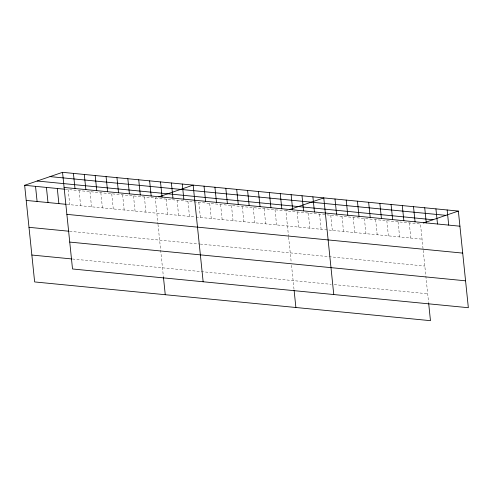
<?xml version="1.0" encoding="UTF-8"?>
<svg xmlns="http://www.w3.org/2000/svg" width="493" height="493" viewBox="0 0 493 493"><rect width="100%" height="100%" fill="white"/><g stroke="black" fill="none" stroke-linecap="round" stroke-linejoin="round"><path stroke-width="0.37" stroke-dasharray="2.46 1.85" d="M156.663 197.594L155.27 198.069L157.92 223.662M287.98 210.135L285.897 210.85L288.541 236.449M65.286 189.263L420.48 224.019L423.123 249.618M66.851 204.398L195.296 216.969M196.023 217.037L422.039 239.154M69.63 231.297L199.529 244.01M200.257 244.078L424.824 266.054M72.496 259.01L331.234 284.332M334.223 284.621L427.684 293.766M423.197 250.364L428.614 302.739M409.264 222.922L410.829 238.057M398.048 221.825L399.613 236.96M386.832 220.728L388.398 235.864M375.617 219.631L377.182 234.767M364.401 218.535L365.966 233.67M353.185 217.438L354.75 232.573M341.969 216.341L343.535 231.47M330.754 215.238L332.319 230.373M319.544 214.141L321.103 229.276M308.328 213.044L309.887 228.179M297.113 211.947L298.678 227.082M288.621 237.195L291.221 262.368M291.523 265.283L294.031 289.564M275.014 209.784L276.573 224.919M264.125 208.718L265.69 223.853M253.242 207.658L254.807 222.793M242.353 206.592L243.918 221.727M231.47 205.526L233.035 220.661M220.587 204.459L222.146 219.595M209.698 203.393L211.263 218.528M198.815 202.327L200.38 217.462M187.932 201.261L189.491 216.396M177.042 200.201L178.608 215.336M166.159 199.135L167.725 214.27M157.994 224.414L163.405 276.783M144.387 197.003L145.953 212.138M133.504 195.937L135.064 211.072M122.615 194.871L124.181 210.006M111.732 193.811L113.298 208.94M100.849 192.745L102.408 207.88M89.96 191.678L91.525 206.814M79.077 190.612L80.642 205.747M68.188 189.546L69.753 204.681"/><path stroke-width="0.74" d="M428.688 303.485L430.463 320.672L34.639 281.934L24.65 185.288L62.537 172.328L458.361 211.066L468.35 307.712L72.52 268.981L62.537 172.328M158.746 196.88L193.157 185.115L203.147 281.762M289.366 209.661L323.784 197.896L333.767 294.543M423.253 223.07L458.361 211.066M50.033 176.605L445.863 215.342M37.154 181.011L432.977 219.742M64.096 187.463L459.926 226.201M24.65 185.288L64.565 189.195M26.215 200.423L66.124 204.324M66.882 214.363L462.705 253.1M28.995 227.322L68.909 231.229M69.741 242.081L465.571 280.813M31.86 255.035L71.768 258.942M447.145 209.969L448.71 225.104M435.929 208.872L437.494 224.007M424.719 207.775L426.279 222.91M413.504 206.672L415.063 221.807M402.288 205.575L403.853 220.71M391.072 204.478L392.638 219.613M379.856 203.381L381.422 218.516M368.641 202.284L370.206 217.419M357.425 201.187L358.99 216.322M346.209 200.09L347.775 215.225M334.993 198.993L336.559 214.128M312.895 196.83L314.46 211.965M302.012 195.764L303.577 210.899M291.123 194.698L292.688 209.833M294.105 290.315L295.886 307.503M280.24 193.632L281.805 208.767M269.357 192.572L270.916 207.707M258.468 191.506L260.033 206.641M247.585 190.44L249.15 205.575M236.702 189.374L238.261 204.509M225.812 188.308L227.378 203.443M214.93 187.241L216.495 202.376M204.04 186.175L205.606 201.31M182.274 184.049L183.84 199.184M171.385 182.983L172.951 198.118M160.502 181.917L162.068 197.052M163.485 277.534L165.26 294.715M149.619 180.851L151.178 195.986M138.73 179.785L140.295 194.92M127.847 178.725L129.412 193.854M116.958 177.659L118.523 192.794M106.075 176.593L107.64 191.728M95.192 175.526L96.757 190.662M84.303 174.46L85.868 189.595M73.42 173.394L74.985 188.529M57.305 188.48L58.87 203.615M46.422 187.414L47.987 202.549M35.533 186.354L37.098 201.489"/></g></svg>
